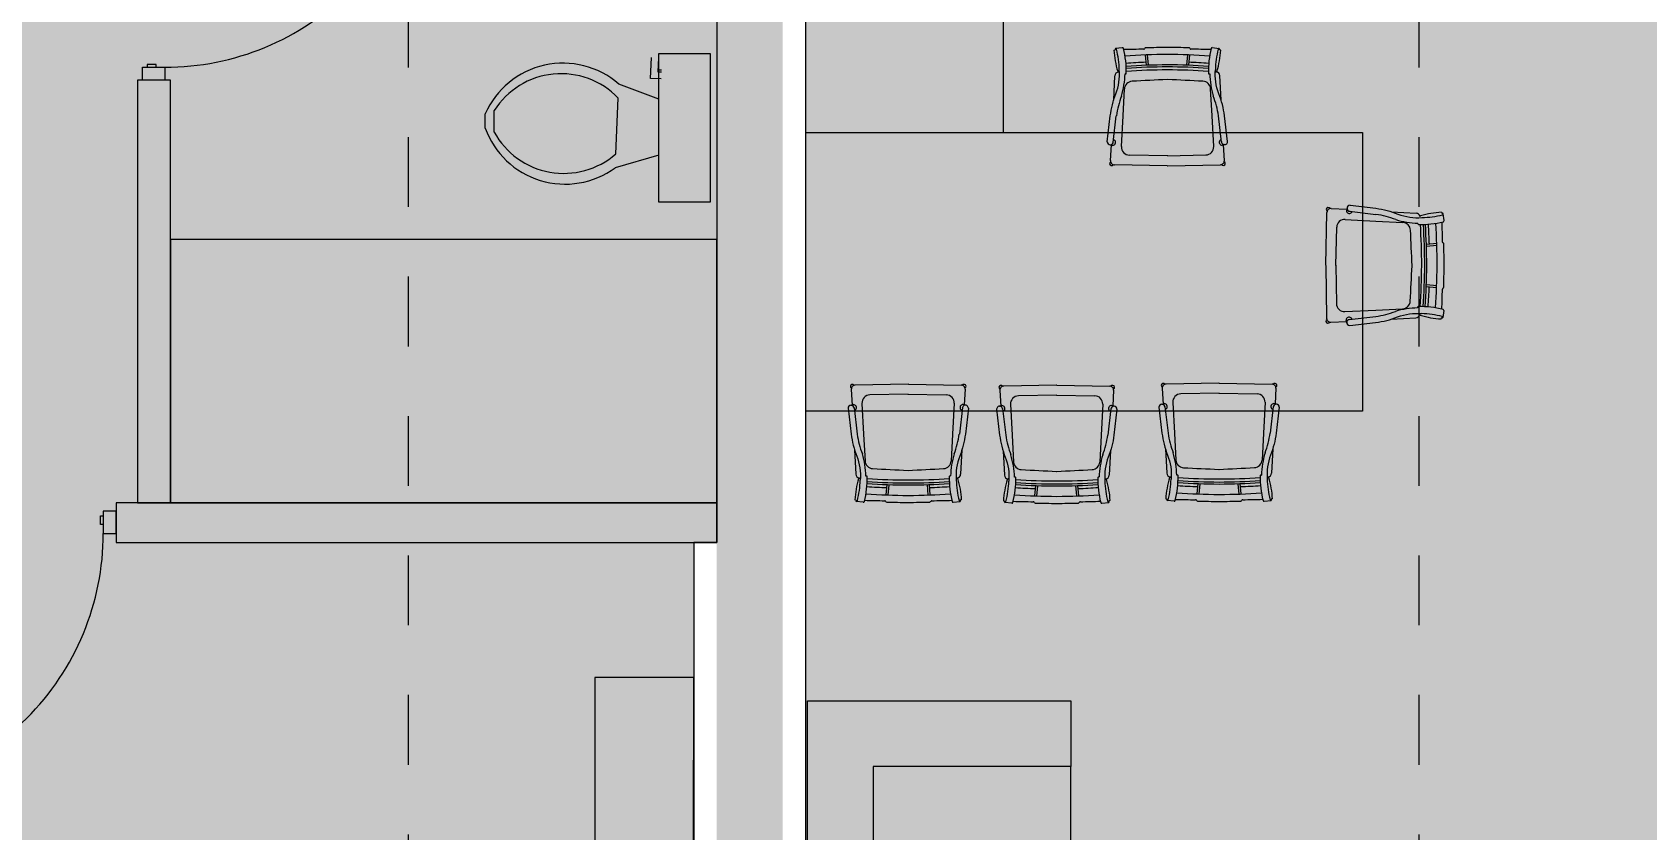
# Model space of a CAD drawing. Header units: millimetres. Extents: x 475206255 to 476720147, y 4620882299 to 4621447368.
# Drawn here: x 475240947 to 475245847, y 4621147543 to 4621149963 of the extents above; entities that cross this region are included whole.
import ezdxf

# ---------------------------------------------------------------- set-up
doc = ezdxf.new("R2010")
doc.units = ezdxf.units.MM
doc.header["$MEASUREMENT"] = 0
doc.linetypes.add('Dashed', pattern=[423.333333, 211.666667, -211.666667])
for name, color, linetype, lineweight in [('0_Pen_No__2_Pen_No__7_Pen_No__2_Pen_No__7', 7, 'Continuous', 0), ('0_Pen_No__7_Pen_No__7_Pen_No__7', 7, 'Continuous', 0), ('2D Drafting - General_Pen_No__250_Pen_No__2_Pen_No__250', 7, 'Continuous', 0), ('2D Drafting - General_Pen_No__250_Pen_No__2_Pen_No__7', 7, 'Continuous', 0), ('2D Drafting - General_Pen_No__250_Pen_No__7_Pen_No__250', 7, 'Continuous', 0), ('2D Drafting - General_Pen_No__250_Pen_No__7_Pen_No__7', 7, 'Continuous', 0), ('2D Drafting - General_Pen_No__7_Pen_No__7_Pen_No__7', 7, 'Continuous', 0), ('Doors_Pen_No__7_Pen_No__7_Pen_No__7', 7, 'Continuous', 0), ('G-Anno-Nplt_Pen_No__151', 151, 'Continuous', 0), ('G-Anno-Nplt_Pen_No__4', 7, 'Continuous', 0), ('New_0_Pen_No__7', 7, 'Continuous', 0), ('New_aveji_Pen_No__7', 7, 'Continuous', 0), ('New_R03_Nakveti_Pen_No__4', 7, 'Continuous', 0), ('New_shenobebi_Pen_No__1', 1, 'Continuous', 0), ('zoma_Pen_No__142', 142, 'Continuous', 0)]:
    doc.layers.add(name, color=color, linetype=linetype, lineweight=lineweight)
doc.layers.add('New_R03_Nakveti', color=7, linetype='Continuous')
doc.layers.add('zoma', color=7, linetype='Continuous')
doc.styles.add('GENERATED_STYLE_2', font='arial.ttf')
doc.dimstyles.new('GENERATED_STYLE__3', dxfattribs={"dimtxt": 200, "dimasz": 64.421331, "dimexe": 0.18, "dimexo": 3, "dimgap": 0, "dimtad": 1, "dimtih": 1, "dimtoh": 1, "dimlfac": 0.001, "dimzin": 0, "dimdsep": 46, "dimtxsty": 'GENERATED_STYLE_2', "dimblk": 'ARROWHEAD_2', "dimblk1": 'ARROWHEAD_2', "dimblk2": 'ARROWHEAD_2', "dimcen": 0.09, "dimclrd": 142, "dimclre": 142, "dimclrt": 142, "dimadec": 0, "dimazin": 0, "dimtfac": 1, "dimtdec": 4, "dimtmove": 0, "dimatfit": 3, "dimfxl": 1, "dimtolj": 1, "dimtzin": 0, "dimarcsym": 0})
doc.dimstyles.new('GENERATED_STYLE__9', dxfattribs={"dimtxt": 200, "dimasz": 64.421331, "dimexe": 0.18, "dimexo": 3, "dimgap": 0, "dimtad": 1, "dimlfac": 0.001, "dimzin": 0, "dimdsep": 46, "dimtxsty": 'GENERATED_STYLE_2', "dimblk": 'ARROWHEAD_2', "dimblk1": 'ARROWHEAD_2', "dimblk2": 'ARROWHEAD_2', "dimcen": 0.09, "dimclrd": 142, "dimclre": 142, "dimclrt": 142, "dimadec": 0, "dimazin": 0, "dimtfac": 1, "dimtdec": 4, "dimtmove": 0, "dimatfit": 3, "dimfxl": 1, "dimtolj": 1, "dimtzin": 0, "dimarcsym": 0})

# ---------------------------------------------------------------- blocks, each defined once
blk = doc.blocks.new('Bed Layout 23_3')
at = {"layer": 'New_R03_Nakveti_Pen_No__4', "color": 7, "linetype": 'Continuous', "lineweight": 0}
for p, q in [((-900, 0), (-1399.9, 0)), ((-1399.9, 0), (-1399.9, -300)), ((-900, -300), (-900, 0)), ((900, 0), (-900, 0)), ((-900, 0), (-900, -2000)), ((1399.9, 0), (900, 0)), ((900, 0), (900, -300)), ((900, -2000), (900, 0)), ((1399.9, -300), (1399.9, 0)), ((-1399.9, -300), (-900, -300)), ((900, -300), (1399.9, -300)), ((-690, -440), (-870, -620)), ((0, -440), (-690, -440)), ((-690, -440), (-690, -620)), ((690, -440), (0, -440)), ((870, -620), (690, -440)), ((690, -440), (690, -620)), ((-870, -620), (-870, -1970)), ((-870, -620), (-690, -620)), ((870, -620), (690, -620)), ((870, -1970), (870, -620)), ((-900, -2000), (900, -2000)), ((-870, -1970), (0, -1970)), ((0, -1970), (870, -1970))]:
    blk.add_line(p, q, dxfattribs=at)
at = {"layer": 'New_R03_Nakveti_Pen_No__4', "color": 7, "linetype": 'Continuous', "lineweight": 0, "flags": 128}
for points in [[(-60, -440), (-60, -60), (-840, -60), (-840, -480), (-730, -480), (-690, -440)], [(690, -440), (730, -480), (840, -480), (840, -60), (60, -60), (60, -440)]]:
    blk.add_lwpolyline(points, close=True, dxfattribs=at)
blk = doc.blocks.new('*D165', base_point=(475826095.8, 4621095193.2))
at = {"layer": 'zoma_Pen_No__142', "color": 142, "linetype": 'Continuous', "lineweight": 0, "transparency": 16777216}
for p, q in [((475299133.3, 4621159406.2), (475299133.3, 4621159447.6)), ((475299196.9, 4621159406.2), (475299069.8, 4621159406.2)), ((475299175.7, 4621159381.7), (475299091, 4621159430.6)), ((475299133.3, 4621144206.2), (475299133.3, 4621159406.2)), ((475299196.9, 4621144206.2), (475299069.8, 4621144206.2)), ((475299091, 4621144230.6), (475299175.7, 4621144181.7)), ((475299133.3, 4621144164.7), (475299133.3, 4621144206.2))]:
    blk.add_line(p, q, dxfattribs=at)
at = {"layer": 'zoma_Pen_No__142', "color": 142, "lineweight": 0, "transparency": 16777216, "insert": (475299093.3, 4621151463), "char_height": 200, "attachment_point": 7, "rotation": 90, "style": 'GENERATED_STYLE_2'}
blk.add_mtext('\\A1;{\\pql;\\fArial|b0|i0|c204|p0;\\W1.000000;15.20}', dxfattribs=at)
blk = doc.blocks.new('ARROWHEAD_2')
at = {"color": 0, "linetype": 'Continuous', "lineweight": 0}
for p, q in [((0, 0), (-1, 0)), ((-0.378, -0.655), (0.378, 0.655))]:
    blk.add_line(p, q, dxfattribs=at)
blk = doc.blocks.new('*D167', base_point=(475826095.8, 4621095193.2))
at = {"layer": 'zoma_Pen_No__142', "color": 142, "linetype": 'Continuous', "lineweight": 0, "transparency": 16777216}
for p, q in [((475298301.8, 4621148130.6), (475298386.6, 4621148081.7)), ((475298407.8, 4621148106.2), (475298280.6, 4621148106.2)), ((475298344.2, 4621144606.2), (475298344.2, 4621148106.2)), ((475298407.8, 4621144606.2), (475298280.6, 4621144606.2)), ((475298301.8, 4621144630.6), (475298386.6, 4621144581.7))]:
    blk.add_line(p, q, dxfattribs=at)
at = {"layer": 'zoma_Pen_No__142', "color": 142, "lineweight": 0, "transparency": 16777216, "insert": (475298304.2, 4621146089.2), "char_height": 200, "attachment_point": 7, "rotation": 90, "style": 'GENERATED_STYLE_2'}
blk.add_mtext('\\A1;{\\pql;\\fArial|b0|i0|c204|p0;\\W1.000000;3.50}', dxfattribs=at)
blk = doc.blocks.new('*D168', base_point=(475826095.8, 4621095193.2))
at = {"layer": 'zoma_Pen_No__142', "color": 142, "linetype": 'Continuous', "lineweight": 0, "transparency": 16777216}
for p, q in [((475298407.8, 4621149006.2), (475298280.6, 4621149006.2)), ((475298301.8, 4621149030.6), (475298386.6, 4621148981.7)), ((475298344.2, 4621148106.2), (475298344.2, 4621149006.2)), ((475298301.8, 4621148130.6), (475298386.6, 4621148081.7)), ((475298407.8, 4621148106.2), (475298280.6, 4621148106.2))]:
    blk.add_line(p, q, dxfattribs=at)
at = {"layer": 'zoma_Pen_No__142', "color": 142, "lineweight": 0, "transparency": 16777216, "insert": (475298304.2, 4621148289.2), "char_height": 200, "attachment_point": 7, "rotation": 90, "style": 'GENERATED_STYLE_2'}
blk.add_mtext('\\A1;{\\pql;\\fArial|b0|i0|c204|p0;\\W1.000000;0.90}', dxfattribs=at)
blk = doc.blocks.new('*D169', base_point=(475826095.8, 4621095193.2))
at = {"layer": 'zoma_Pen_No__142', "color": 142, "linetype": 'Continuous', "lineweight": 0, "transparency": 16777216}
for p, q in [((475298407.8, 4621151606.2), (475298280.6, 4621151606.2)), ((475298301.8, 4621151630.6), (475298386.6, 4621151581.7)), ((475298344.2, 4621149006.2), (475298344.2, 4621151606.2)), ((475298407.8, 4621149006.2), (475298280.6, 4621149006.2)), ((475298301.8, 4621149030.6), (475298386.6, 4621148981.7))]:
    blk.add_line(p, q, dxfattribs=at)
at = {"layer": 'zoma_Pen_No__142', "color": 142, "lineweight": 0, "transparency": 16777216, "char_height": 200, "attachment_point": 7, "rotation": 90, "style": 'GENERATED_STYLE_2'}
for s, insert in [('\\A1;{\\pql;\\fArial|b0|i0|c204|p0;\\W1.000000;0.40}', (475298304.2, 4621151047.8)), ('\\A1;{\\pql;\\fArial|b0|i0|c204|p0;\\W1.000000;2.60}', (475298304.2, 4621150039.2))]:
    blk.add_mtext(s, dxfattribs=dict(at, insert=insert))
blk = doc.blocks.new('*D1334', base_point=(475826095.8, 4621095193.2))
at = {"layer": 'zoma_Pen_No__142', "color": 142, "linetype": 'Continuous', "lineweight": 0, "transparency": 16777216}
for p, q in [((475240543.8, 4621160464.8), (475240494.9, 4621160380)), ((475240519.4, 4621160358.8), (475240519.4, 4621160486)), ((475247043.8, 4621160464.8), (475246994.9, 4621160380)), ((475247019.4, 4621160358.8), (475247019.4, 4621160486)), ((475240519.4, 4621160422.4), (475247019.4, 4621160422.4))]:
    blk.add_line(p, q, dxfattribs=at)
at = {"layer": 'zoma_Pen_No__142', "color": 142, "lineweight": 0, "transparency": 16777216, "char_height": 200, "attachment_point": 7, "style": 'GENERATED_STYLE_2'}
for s, insert in [('\\A1;{\\pql;\\fArial|b0|i0|c204|p0;\\W1.000000;6.50}', (475243502.4, 4621160462.4)), ('\\A1;{\\pql;\\fArial|b0|i0|c204|p0;\\W1.000000;0.40}', (475246461, 4621160462.4))]:
    blk.add_mtext(s, dxfattribs=dict(at, insert=insert))
blk = doc.blocks.new('*D1393', base_point=(475826095.8, 4621095193.2))
at = {"layer": 'zoma_Pen_No__142', "color": 142, "linetype": 'Continuous', "lineweight": 0, "transparency": 16777216}
for p, q in [((475240519.4, 4621209735.5), (475240519.4, 4621209862.6)), ((475247019.4, 4621209735.5), (475247019.4, 4621209862.6)), ((475240543.8, 4621209841.4), (475240494.9, 4621209756.6)), ((475247043.8, 4621209841.4), (475246994.9, 4621209756.6)), ((475240519.4, 4621209799), (475247019.4, 4621209799))]:
    blk.add_line(p, q, dxfattribs=at)
at = {"layer": 'zoma_Pen_No__142', "color": 142, "lineweight": 0, "transparency": 16777216, "char_height": 200, "attachment_point": 7, "style": 'GENERATED_STYLE_2'}
for s, insert in [('\\A1;{\\pql;\\fArial|b0|i0|c204|p0;\\W1.000000;6.50}', (475243502.4, 4621209839)), ('\\A1;{\\pql;\\fArial|b0|i0|c204|p0;\\W1.000000;0.40}', (475246461, 4621209839))]:
    blk.add_mtext(s, dxfattribs=dict(at, insert=insert))
blk = doc.blocks.new('*D1417', base_point=(475826095.8, 4621095193.2))
at = {"layer": 'zoma_Pen_No__142', "color": 142, "linetype": 'Continuous', "lineweight": 0, "transparency": 16777216}
for p, q in [((475240543.8, 4621191296.5), (475240494.9, 4621191211.7)), ((475240519.4, 4621191190.5), (475240519.4, 4621191317.7)), ((475247043.8, 4621191296.5), (475246994.9, 4621191211.7)), ((475247019.4, 4621191190.5), (475247019.4, 4621191317.7)), ((475240519.4, 4621191254.1), (475247019.4, 4621191254.1))]:
    blk.add_line(p, q, dxfattribs=at)
at = {"layer": 'zoma_Pen_No__142', "color": 142, "lineweight": 0, "transparency": 16777216, "char_height": 200, "attachment_point": 7, "style": 'GENERATED_STYLE_2'}
for s, insert in [('\\A1;{\\pql;\\fArial|b0|i0|c204|p0;\\W1.000000;6.50}', (475243502.4, 4621191294.1)), ('\\A1;{\\pql;\\fArial|b0|i0|c204|p0;\\W1.000000;0.40}', (475246461, 4621191294.1))]:
    blk.add_mtext(s, dxfattribs=dict(at, insert=insert))
blk = doc.blocks.new('*D1451', base_point=(475826095.8, 4621095193.2))
at = {"layer": 'zoma_Pen_No__142', "color": 142, "linetype": 'Continuous', "lineweight": 0, "transparency": 16777216}
for p, q in [((475240519.4, 4621258925.2), (475240519.4, 4621259052.4)), ((475247019.4, 4621258925.2), (475247019.4, 4621259052.4)), ((475240543.8, 4621259031.2), (475240494.9, 4621258946.4)), ((475247043.8, 4621259031.2), (475246994.9, 4621258946.4)), ((475240519.4, 4621258988.8), (475247019.4, 4621258988.8))]:
    blk.add_line(p, q, dxfattribs=at)
at = {"layer": 'zoma_Pen_No__142', "color": 142, "lineweight": 0, "transparency": 16777216, "char_height": 200, "attachment_point": 7, "style": 'GENERATED_STYLE_2'}
for s, insert in [('\\A1;{\\pql;\\fArial|b0|i0|c204|p0;\\W1.000000;6.50}', (475243502.4, 4621259028.8)), ('\\A1;{\\pql;\\fArial|b0|i0|c204|p0;\\W1.000000;0.40}', (475246461, 4621259028.8))]:
    blk.add_mtext(s, dxfattribs=dict(at, insert=insert))
blk = doc.blocks.new('*D1475', base_point=(475826095.8, 4621095193.2))
at = {"layer": 'zoma_Pen_No__142', "color": 142, "linetype": 'Continuous', "lineweight": 0, "transparency": 16777216}
for p, q in [((475240543.8, 4621240486.2), (475240494.9, 4621240401.5)), ((475240519.4, 4621240380.3), (475240519.4, 4621240507.4)), ((475247043.8, 4621240486.2), (475246994.9, 4621240401.5)), ((475247019.4, 4621240380.3), (475247019.4, 4621240507.4)), ((475240519.4, 4621240443.8), (475247019.4, 4621240443.8))]:
    blk.add_line(p, q, dxfattribs=at)
at = {"layer": 'zoma_Pen_No__142', "color": 142, "lineweight": 0, "transparency": 16777216, "char_height": 200, "attachment_point": 7, "style": 'GENERATED_STYLE_2'}
for s, insert in [('\\A1;{\\pql;\\fArial|b0|i0|c204|p0;\\W1.000000;6.50}', (475243502.4, 4621240483.8)), ('\\A1;{\\pql;\\fArial|b0|i0|c204|p0;\\W1.000000;0.40}', (475246461, 4621240483.8))]:
    blk.add_mtext(s, dxfattribs=dict(at, insert=insert))

msp = doc.modelspace()

# ---------------------------------------------------------------- hatches: boundary and pattern name
at = {"layer": '2D Drafting - General_Pen_No__250_Pen_No__2_Pen_No__7', "linetype": 'Continuous', "lineweight": 0}
msp.add_hatch(color=7, dxfattribs=at).paths.add_polyline_path([(475241365.998, 4621149817.723), (475241266.274, 4621149817.723), (475241266.275, 4621148534.673), (475241365.999, 4621148534.673)])
at = {"layer": '2D Drafting - General_Pen_No__250_Pen_No__7_Pen_No__7', "linetype": 'Continuous', "lineweight": 0}
for points in [[(475243024.343, 4621152166.092), (475243024.343, 4621144406.167), (475243224.343, 4621144406.167), (475243224.343, 4621152166.092)], [(475241201.97, 4621148534.674), (475241201.97, 4621148414.674), (475243024.343, 4621148414.674), (475243024.343, 4621148534.674)]]:
    msp.add_hatch(color=7, dxfattribs=at).paths.add_polyline_path(points)
at = {"layer": 'G-Anno-Nplt_Pen_No__151', "linetype": 'Continuous', "lineweight": 0, "true_color": 0x1f2f3f}
for points in [[(475233494.342, 4621144676.167), (475233494.342, 4621149736.167), (475237294.343, 4621149736.167), (475237294.343, 4621151736.167), (475239464.155, 4621151736.167), (475239464.155, 4621151336.167), (475240294.343, 4621151336.167), (475240294.343, 4621151536.167), (475240594.343, 4621151536.167), (475240594.343, 4621152096.092), (475242554.343, 4621152096.092), (475242554.343, 4621151505.904), (475242954.343, 4621151505.904), (475242954.343, 4621150759.618), (475243024.343, 4621150759.618), (475243024.343, 4621148414.674), (475242954.343, 4621148414.674), (475242954.343, 4621144476.174), (475240594.343, 4621144476.174), (475240594.343, 4621144676.167), (475240054.343, 4621144676.167), (475240054.343, 4621144476.174), (475233694.343, 4621144476.174), (475233694.343, 4621144676.167)], [(475243692.432, 4621151505.904), (475243692.432, 4621152096.092), (475246954.343, 4621152096.092), (475246954.343, 4621151411.167), (475247874.491, 4621151411.167), (475247874.491, 4621151481.167), (475248934.155, 4621151481.167), (475248934.155, 4621151081.167), (475249524.343, 4621151081.167), (475249524.343, 4621149029.253), (475249454.343, 4621149029.253), (475249454.343, 4621144476.174), (475247494.343, 4621144476.174), (475247494.343, 4621144676.167), (475246954.343, 4621144676.167), (475246954.343, 4621144476.174), (475243294.343, 4621144476.174), (475243294.343, 4621151505.904)]]:
    msp.add_hatch(color=169, dxfattribs=at).paths.add_polyline_path(points)

# ---------------------------------------------------------------- linework, layer by layer
at = {"layer": '0_Pen_No__2_Pen_No__7_Pen_No__2_Pen_No__7', "color": 7, "linetype": 'Continuous', "lineweight": 0, "flags": 128}
msp.add_lwpolyline([(475243024.343, 4621149334.671), (475241365.998, 4621149334.67), (475241365.999, 4621148534.673), (475243024.343, 4621148534.674)], close=True, dxfattribs=at)
at = {"layer": '0_Pen_No__7_Pen_No__7_Pen_No__7', "color": 7, "linetype": 'Continuous', "lineweight": 0}
for p, q in [((475242823.558, 4621149823.305), (475242826.338, 4621149886.896)), ((475242847.535, 4621149885.969), (475242845.682, 4621149843.576)), ((475242845.682, 4621149843.576), (475242856.28, 4621149843.112)), ((475242856.505, 4621149848.244), (475242845.906, 4621149848.708)), ((475242848.301, 4621149759.959), (475242727.245, 4621149806.278)), ((475242855.354, 4621149821.915), (475242823.558, 4621149823.305)), ((475242717.979, 4621149594.309), (475242725.392, 4621149763.884)), ((475242848.301, 4621149590.051), (475242716.125, 4621149551.915))]:
    msp.add_line(p, q, dxfattribs=at)
at = {"layer": '0_Pen_No__7_Pen_No__7_Pen_No__7', "color": 7, "linetype": 'Continuous', "lineweight": 0, "flags": 128}
msp.add_lwpolyline([(475243004.343, 4621149898.552), (475243004.343, 4621149448.115), (475242848.301, 4621149448.115), (475242848.301, 4621149898.552)], close=True, dxfattribs=at)
for points in [[(475242321.54, 4621149672.698), (475242321.54, 4621149715.789)], [(475242348.839, 4621149660.485), (475242348.839, 4621149725.646)]]:
    msp.add_lwpolyline(points, dxfattribs=at)
at = {"layer": '0_Pen_No__7_Pen_No__7_Pen_No__7', "color": 7, "linetype": 'Continuous', "lineweight": 0}
for centre, radius, start, end in [((475242557.741, 4621149611.517), 258.192, 48.965931, 156.180824), ((475242552.088, 4621149597.314), 240.373, 43.864555, 147.731731), ((475242564.264, 4621149760.724), 258.193, 199.933554, 306.027538), ((475242559.873, 4621149775.365), 240.373, 208.549841, 311.12892)]:
    msp.add_arc(centre, radius, start, end, dxfattribs=at)
at = {"layer": '2D Drafting - General_Pen_No__250_Pen_No__2_Pen_No__250', "color": 7, "linetype": 'Continuous', "lineweight": 0, "flags": 128}
msp.add_lwpolyline([(475241365.998, 4621149817.723), (475241266.274, 4621149817.723), (475241266.275, 4621148534.673), (475241365.999, 4621148534.673)], close=True, dxfattribs=at)
at = {"layer": '2D Drafting - General_Pen_No__250_Pen_No__7_Pen_No__250', "color": 7, "linetype": 'Continuous', "lineweight": 0, "flags": 128}
msp.add_lwpolyline([(475241201.97, 4621148534.674), (475241201.97, 4621148414.674), (475243024.343, 4621148414.674), (475243024.343, 4621148534.674)], close=True, dxfattribs=at)
at = {"layer": '2D Drafting - General_Pen_No__7_Pen_No__7_Pen_No__7', "color": 7, "linetype": 'Continuous', "lineweight": 0}
for centre, start, end in [((475241349.192, 4621150651.545), 269.99831, 359.999991), ((475240368.148, 4621148442.311), 270.000009, 0.00169)]:
    msp.add_arc(centre, 794.311, start, end, dxfattribs=at)
at = {"layer": 'Doors_Pen_No__7_Pen_No__7_Pen_No__7', "color": 7, "linetype": 'Continuous', "lineweight": 0, "flags": 128}
for points in [[(475241281.435, 4621149817.723), (475241281.435, 4621149857.234), (475241349.169, 4621149857.234), (475241349.169, 4621149817.723)], [(475241295.835, 4621149866.123), (475241295.835, 4621149857.234), (475241322.502, 4621149857.234), (475241322.502, 4621149866.123)], [(475241201.97, 4621148510.068), (475241162.459, 4621148510.068), (475241162.459, 4621148442.335), (475241201.97, 4621148442.335)], [(475241153.57, 4621148495.668), (475241162.459, 4621148495.668), (475241162.459, 4621148469.002), (475241153.57, 4621148469.002)]]:
    msp.add_lwpolyline(points, close=True, dxfattribs=at)
at = {"layer": 'G-Anno-Nplt_Pen_No__4', "color": 7, "linetype": 'Continuous', "lineweight": 0, "flags": 128}
for points in [[(475233494.342, 4621144676.167), (475233494.342, 4621149736.167), (475237294.343, 4621149736.167), (475237294.343, 4621151736.167), (475239464.155, 4621151736.167), (475239464.155, 4621151336.167), (475240294.343, 4621151336.167), (475240294.343, 4621151536.167), (475240594.343, 4621151536.167), (475240594.343, 4621152096.092), (475242554.343, 4621152096.092), (475242554.343, 4621151505.904), (475242954.343, 4621151505.904), (475242954.343, 4621150759.618), (475243024.343, 4621150759.618), (475243024.343, 4621148414.674), (475242954.343, 4621148414.674), (475242954.343, 4621144476.174), (475240594.343, 4621144476.174), (475240594.343, 4621144676.167), (475240054.343, 4621144676.167), (475240054.343, 4621144476.174), (475233694.343, 4621144476.174), (475233694.343, 4621144676.167)], [(475243692.432, 4621151505.904), (475243692.432, 4621152096.092), (475246954.343, 4621152096.092), (475246954.343, 4621151411.167), (475247874.491, 4621151411.167), (475247874.491, 4621151481.167), (475248934.155, 4621151481.167), (475248934.155, 4621151081.167), (475249524.343, 4621151081.167), (475249524.343, 4621149029.253), (475249454.343, 4621149029.253), (475249454.343, 4621144476.174), (475247494.343, 4621144476.174), (475247494.343, 4621144676.167), (475246954.343, 4621144676.167), (475246954.343, 4621144476.174), (475243294.343, 4621144476.174), (475243294.343, 4621151505.904)]]:
    msp.add_lwpolyline(points, close=True, dxfattribs=at)
at = {"layer": 'New_0_Pen_No__7', "color": 7, "linetype": 'Continuous', "lineweight": 0}
for p, q in [((475244229.938, 4621149908.873), (475244233.614, 4621149909.81)), ((475244233.539, 4621149910.101), (475244233.614, 4621149909.81)), ((475244255.368, 4621149916.576), (475244234.211, 4621149914.053)), ((475244324.1, 4621149914.948), (475244322.837, 4621149913.322)), ((475244325.012, 4621149894.415), (475244327.9, 4621149863.131)), ((475244331.096, 4621149894.726), (475244333.993, 4621149863.349)), ((475244452.843, 4621149894.86), (475244450.016, 4621149863.477)), ((475244458.928, 4621149894.563), (475244456.109, 4621149863.272)), ((475244459.795, 4621149915.098), (475244461.062, 4621149913.474)), ((475244528.523, 4621149916.877), (475244549.686, 4621149914.401)), ((475244550.366, 4621149910.45), (475244550.292, 4621149910.159)), ((475244553.97, 4621149909.23), (475244550.292, 4621149910.159)), ((475244229.108, 4621149757.07), (475244232.949, 4621149831.614)), ((475244265.579, 4621149837.007), (475244263.546, 4621149836.992)), ((475244518.487, 4621149837.286), (475244520.521, 4621149837.275)), ((475244555.135, 4621149757.43), (475244551.13, 4621149831.964)), ((475244257.573, 4621149709.766), (475244261.786, 4621149791.527)), ((475244527.629, 4621149710.064), (475244523.236, 4621149791.815)), ((475244227.789, 4621149629.095), (475244237.059, 4621149709.744)), ((475244252.757, 4621149616.293), (475244257.573, 4621149709.766)), ((475244532.651, 4621149616.601), (475244527.629, 4621149710.064)), ((475244556.736, 4621149629.458), (475244547.288, 4621149710.086)), ((475244233.025, 4621149634.897), (475244231.923, 4621149635.814)), ((475244551.487, 4621149635.248), (475244552.586, 4621149636.167)), ((475244219.664, 4621149573.781), (475244222.117, 4621149621.399)), ((475244393.269, 4621149588.776), (475244276.673, 4621149590.695)), ((475244392.2, 4621149588.775), (475244508.792, 4621149590.951)), ((475244564.983, 4621149574.161), (475244562.425, 4621149621.774)), ((475244391.806, 4621149558.345), (475244231.621, 4621149560.981)), ((475244392.875, 4621149558.346), (475244553.054, 4621149561.336)), ((475244873.19, 4621149256.652), (475244876.476, 4621149416.825)), ((475244889.323, 4621149428.731), (475244936.932, 4621149426.084)), ((475244931.701, 4621149395.465), (475245025.154, 4621149390.27)), ((475244944.604, 4621149420.382), (475245025.215, 4621149410.784)), ((475244950.385, 4621149415.121), (475244951.306, 4621149416.219)), ((475245025.154, 4621149390.27), (475245106.897, 4621149385.726)), ((475245072.573, 4621149418.544), (475245147.1, 4621149414.401)), ((475245224.371, 4621149417.099), (475245225.293, 4621149413.419)), ((475245225.585, 4621149413.492), (475245225.293, 4621149413.419)), ((475245231.971, 4621149391.638), (475245229.534, 4621149412.804)), ((475244903.615, 4621149255.066), (475244906.006, 4621149371.654)), ((475245152.362, 4621149381.749), (475245152.355, 4621149383.782)), ((475245209.528, 4621149322.084), (475245178.232, 4621149319.323)), ((475245209.814, 4621149315.999), (475245178.426, 4621149313.229)), ((475245230.065, 4621149322.913), (475245228.444, 4621149324.183)), ((475244873.187, 4621149255.583), (475244875.528, 4621149095.394)), ((475244903.618, 4621149256.135), (475244905.321, 4621149139.535)), ((475245209.455, 4621149194.252), (475245178.084, 4621149197.207)), ((475245209.133, 4621149188.168), (475245177.854, 4621149191.114)), ((475245229.664, 4621149187.218), (475245228.036, 4621149185.958)), ((475244930.875, 4621149115.572), (475245024.358, 4621149120.216)), ((475244943.634, 4621149091.435), (475245024.3, 4621149100.557)), ((475244949.445, 4621149096.661), (475244950.36, 4621149095.558)), ((475245024.358, 4621149120.216), (475245106.126, 4621149124.278)), ((475245071.611, 4621149092.518), (475245146.162, 4621149096.221)), ((475245151.616, 4621149128.842), (475245151.597, 4621149126.808)), ((475245223.415, 4621149093.067), (475245224.359, 4621149096.742)), ((475245224.65, 4621149096.667), (475245224.359, 4621149096.742)), ((475245231.166, 4621149118.483), (475245228.604, 4621149097.331)), ((475244888.304, 4621149083.412), (475244935.928, 4621149085.778)), ((475243432.805, 4621148879.477), (475243435.338, 4621148831.863)), ((475243604.922, 4621148895.199), (475243444.742, 4621148892.296)), ((475243605.58, 4621148864.77), (475243488.988, 4621148862.658)), ((475243604.512, 4621148864.77), (475243721.107, 4621148862.788)), ((475243605.991, 4621148895.2), (475243766.174, 4621148892.476)), ((475243778.125, 4621148879.671), (475243775.646, 4621148832.053)), ((475243883.683, 4621148876.493), (475243886.216, 4621148828.878)), ((475244055.8, 4621148892.215), (475243895.619, 4621148889.312)), ((475244056.458, 4621148861.786), (475243939.865, 4621148859.673)), ((475244055.389, 4621148861.785), (475244171.984, 4621148859.803)), ((475244056.868, 4621148892.215), (475244217.052, 4621148889.492)), ((475244229.003, 4621148876.687), (475244226.523, 4621148829.069)), ((475244376.363, 4621148882.462), (475244378.896, 4621148834.847)), ((475244548.48, 4621148898.183), (475244388.3, 4621148895.281)), ((475244549.138, 4621148867.755), (475244432.545, 4621148865.642)), ((475244548.069, 4621148867.754), (475244664.665, 4621148865.772)), ((475244549.549, 4621148898.184), (475244709.732, 4621148895.461)), ((475244721.683, 4621148882.655), (475244719.203, 4621148835.038)), ((475243441.022, 4621148824.177), (475243450.427, 4621148743.543)), ((475243446.269, 4621148818.383), (475243445.168, 4621148817.465)), ((475243465.115, 4621148837.02), (475243470.086, 4621148743.554)), ((475243745.009, 4621148837.177), (475243740.142, 4621148743.706)), ((475243769.97, 4621148824.361), (475243760.656, 4621148743.717)), ((475243764.73, 4621148818.562), (475243765.832, 4621148817.644)), ((475243891.9, 4621148821.192), (475243901.305, 4621148740.559)), ((475243897.146, 4621148815.399), (475243896.046, 4621148814.48)), ((475243915.992, 4621148834.035), (475243920.964, 4621148740.57)), ((475244195.886, 4621148834.192), (475244191.019, 4621148740.721)), ((475244220.848, 4621148821.377), (475244211.533, 4621148740.733)), ((475244215.608, 4621148815.578), (475244216.709, 4621148814.66)), ((475244384.58, 4621148827.161), (475244393.985, 4621148746.528)), ((475244389.827, 4621148821.368), (475244388.726, 4621148820.449)), ((475244408.672, 4621148840.004), (475244413.644, 4621148746.539)), ((475244688.566, 4621148840.161), (475244683.699, 4621148746.69)), ((475244713.528, 4621148827.345), (475244704.213, 4621148746.701)), ((475244708.288, 4621148821.546), (475244709.389, 4621148820.629)), ((475243470.086, 4621148743.554), (475243474.435, 4621148661.801)), ((475243740.142, 4621148743.706), (475243735.884, 4621148661.948)), ((475243920.964, 4621148740.57), (475243925.312, 4621148658.817)), ((475244191.019, 4621148740.721), (475244186.762, 4621148658.963)), ((475244413.644, 4621148746.539), (475244417.993, 4621148664.785)), ((475244683.699, 4621148746.69), (475244679.442, 4621148664.932)), ((475243442.554, 4621148696.204), (475243446.519, 4621148621.667)), ((475243768.582, 4621148696.386), (475243764.7, 4621148621.845)), ((475243893.432, 4621148693.219), (475243897.397, 4621148618.683)), ((475244219.459, 4621148693.402), (475244215.578, 4621148618.861)), ((475244386.112, 4621148699.188), (475244390.077, 4621148624.651)), ((475244712.139, 4621148699.371), (475244708.258, 4621148624.829)), ((475243479.159, 4621148616.327), (475243477.125, 4621148616.339)), ((475243732.067, 4621148616.469), (475243734.1, 4621148616.483)), ((475243930.036, 4621148613.343), (475243928.003, 4621148613.355)), ((475244182.944, 4621148613.485), (475244184.978, 4621148613.499)), ((475244422.716, 4621148619.312), (475244420.683, 4621148619.323)), ((475244675.625, 4621148619.453), (475244677.658, 4621148619.467)), ((475243538.687, 4621148559.018), (475243541.523, 4621148590.308)), ((475243544.771, 4621148558.718), (475243547.616, 4621148590.099)), ((475243666.519, 4621148558.786), (475243663.639, 4621148590.164)), ((475243672.603, 4621148559.093), (475243669.732, 4621148590.38)), ((475243989.564, 4621148556.034), (475243992.4, 4621148587.323)), ((475243995.649, 4621148555.734), (475243998.493, 4621148587.115)), ((475244117.396, 4621148555.802), (475244114.516, 4621148587.18)), ((475244123.481, 4621148556.109), (475244120.609, 4621148587.395)), ((475244482.244, 4621148562.003), (475244485.081, 4621148593.292)), ((475244488.329, 4621148561.702), (475244491.174, 4621148593.083)), ((475244610.076, 4621148561.77), (475244607.197, 4621148593.148)), ((475244616.161, 4621148562.078), (475244613.29, 4621148593.364)), ((475243443.636, 4621148544.403), (475243447.314, 4621148543.472)), ((475243447.24, 4621148543.18), (475243447.314, 4621148543.472)), ((475243469.08, 4621148536.741), (475243447.919, 4621148539.229)), ((475243537.808, 4621148538.484), (475243536.543, 4621148540.108)), ((475243673.504, 4621148538.56), (475243674.768, 4621148540.185)), ((475243742.235, 4621148536.895), (475243763.393, 4621148539.406)), ((475243767.67, 4621148544.584), (475243763.993, 4621148543.649)), ((475243764.067, 4621148543.358), (475243763.993, 4621148543.649)), ((475243894.514, 4621148541.418), (475243898.191, 4621148540.487)), ((475243898.118, 4621148540.196), (475243898.191, 4621148540.487)), ((475243919.957, 4621148533.757), (475243898.796, 4621148536.245)), ((475243988.686, 4621148535.5), (475243987.42, 4621148537.124)), ((475244124.382, 4621148535.576), (475244125.645, 4621148537.201)), ((475244193.113, 4621148533.91), (475244214.271, 4621148536.422)), ((475244218.547, 4621148541.6), (475244214.871, 4621148540.665)), ((475244214.945, 4621148540.374), (475244214.871, 4621148540.665)), ((475244387.194, 4621148547.387), (475244390.872, 4621148546.456)), ((475244390.798, 4621148546.165), (475244390.872, 4621148546.456)), ((475244412.637, 4621148539.726), (475244391.476, 4621148542.213)), ((475244481.366, 4621148541.468), (475244480.101, 4621148543.092)), ((475244617.062, 4621148541.544), (475244618.326, 4621148543.17)), ((475244685.793, 4621148539.879), (475244706.951, 4621148542.39)), ((475244711.227, 4621148547.568), (475244707.551, 4621148546.633)), ((475244707.625, 4621148546.342), (475244707.551, 4621148546.633))]:
    msp.add_line(p, q, dxfattribs=at)
for points in [[(475243894.343, 4621149658.718), (475243894.343, 4621150296.092), (475243230.176, 4621150296.092)], [(475244209.647, 4621149631.18), (475244218.675, 4621149709.724)], [(475244574.873, 4621149631.583), (475244565.672, 4621149710.106)], [(475244946.763, 4621149438.515), (475245025.269, 4621149429.168)], [(475244945.686, 4621149073.29), (475245024.246, 4621149082.173)], [(475243422.884, 4621148822.061), (475243432.043, 4621148743.533)], [(475243788.111, 4621148822.266), (475243779.04, 4621148743.727)], [(475243873.761, 4621148819.077), (475243882.921, 4621148740.549)], [(475244238.988, 4621148819.281), (475244229.917, 4621148740.743)], [(475244366.442, 4621148825.045), (475244375.601, 4621148746.517)], [(475244731.669, 4621148825.25), (475244722.597, 4621148746.712)]]:
    msp.add_lwpolyline(points, dxfattribs=at)
for points in [[(475244218.731, 4621149709.724, -0.05838097), (475244235.791, 4621149776.432, 0.11288216), (475244246.215, 4621149849.239)], [(475244565.616, 4621149710.106, 0.05838097), (475244548.408, 4621149776.777, -0.11288216), (475244537.825, 4621149849.56)], [(475244218.264, 4621149622.017), (475244220.586, 4621149621.687, -0.08130171), (475244225.931, 4621149620.016)], [(475244566.276, 4621149622.4), (475244563.955, 4621149622.066, 0.08130171), (475244558.614, 4621149620.382)], [(475244937.564, 4621149429.935), (475244937.226, 4621149427.614, -0.08130171), (475244935.532, 4621149422.276)], [(475245025.269, 4621149429.113, -0.05838097), (475245091.908, 4621149411.782, 0.11288216), (475245164.672, 4621149401.063)], [(475245024.246, 4621149082.228, 0.05838097), (475245090.986, 4621149099.166, -0.11288216), (475245163.812, 4621149109.455)], [(475244936.538, 4621149081.924), (475244936.213, 4621149084.246, 0.08130171), (475244934.551, 4621149089.594)], [(475243431.486, 4621148831.239), (475243433.808, 4621148831.572, 0.08130171), (475243439.149, 4621148833.253)], [(475243779.499, 4621148831.434), (475243777.177, 4621148831.765, -0.08130171), (475243771.833, 4621148833.439)], [(475243882.363, 4621148828.255), (475243884.685, 4621148828.588, 0.08130171), (475243890.027, 4621148830.269)], [(475244230.376, 4621148828.45), (475244228.054, 4621148828.78, -0.08130171), (475244222.71, 4621148830.455)], [(475244375.044, 4621148834.223), (475244377.365, 4621148834.557, 0.08130171), (475244382.707, 4621148836.237)], [(475244723.056, 4621148834.418), (475244720.734, 4621148834.749, -0.08130171), (475244715.391, 4621148836.424)], [(475243432.099, 4621148743.533, 0.05838097), (475243449.27, 4621148676.853, -0.11288216), (475243459.815, 4621148604.063)], [(475243778.984, 4621148743.727, -0.05838097), (475243761.887, 4621148677.028, 0.11288216), (475243751.424, 4621148604.227)], [(475243882.976, 4621148740.549, 0.05838097), (475243900.148, 4621148673.868, -0.11288216), (475243910.692, 4621148601.079)], [(475244229.862, 4621148740.743, -0.05838097), (475244212.765, 4621148674.044, 0.11288216), (475244202.302, 4621148601.243)], [(475244375.656, 4621148746.517, 0.05838097), (475244392.828, 4621148679.837, -0.11288216), (475244403.372, 4621148607.048)], [(475244722.542, 4621148746.712, -0.05838097), (475244705.445, 4621148680.012, 0.11288216), (475244694.982, 4621148607.211)]]:
    msp.add_lwpolyline(points, format="xyb", dxfattribs=at)
msp.add_lwpolyline([(475243294.343, 4621149658.718), (475244984.581, 4621149658.718), (475244984.581, 4621148813.258), (475243294.343, 4621148813.258)], close=True, dxfattribs=at)
for centre, radius, start, end in [((475244507.277, 4621149925.586), 277.843, 183.448597, 196.847169), ((475244236.133, 4621149911.694), 3.044, 129.159043, 211.547831), ((475244234.572, 4621149911.031), 3.044, 14.411447, 96.800229), ((475243967.24, 4621149842.335), 279.06, 1.41759, 14.411445), ((475244255.728, 4621149913.554), 3.044, 14.411451, 96.800225), ((475243988.397, 4621149844.858), 279.06, 358.754779, 14.411445), ((475244844.103, 4621126697.535), 23220.515, 91.292078, 91.4424412), ((475244392.244, 4621148140.826), 1755.051, 85.815151, 94.203832), ((475244320.433, 4621149915.189), 3.044, 271.292069, 322.168652), ((475244326.503, 4621149913.081), 3.044, 91.2629, 142.168644), ((475244838.218, 4621126701.25), 23220.515, 91.101231, 91.2629052), ((475243996.845, 4621126700.322), 23220.515, 88.8633845, 89.0250587), ((475244457.396, 4621149913.226), 3.044, 37.957628, 88.863387), ((475244463.462, 4621149915.346), 3.044, 217.957615, 268.834211), ((475243990.968, 4621126696.595), 23220.515, 88.6838475, 88.8342108), ((475244795.652, 4621149845.748), 279.06, 165.714845, 181.371511), ((475244528.17, 4621149913.854), 3.044, 83.326049, 165.714842), ((475244816.814, 4621149843.272), 279.06, 165.714845, 178.7087), ((475244276.595, 4621149925.332), 277.843, 343.279121, 356.677692), ((475244549.332, 4621149911.378), 3.044, 83.326055, 165.714857), ((475244547.769, 4621149912.037), 3.044, 328.578458, 50.967248), ((475244245.107, 4621149830.987), 12.174, 98.199917, 177.050359), ((475244244.272, 4621149845.944), 3.044, 196.847175, 273.135668), ((475245512.026, 4621126704.259), 23173.34, 93.1302774, 93.1356583), ((475243999.634, 4621149844.694), 264.024, 343.539, 358.328347), ((475244265.565, 4621149838.834), 1.826, 270.430594, 358.754778), ((475244393.937, 4621148109.322), 1764.182, 92.172535, 94.145759), ((475244393.937, 4621148109.322), 1755.051, 85.980531, 94.145759), ((475244393.937, 4621148109.322), 1748.964, 85.974593, 94.151696), ((475244393.937, 4621148109.322), 1739.833, 85.957384, 94.168906), ((475244393.937, 4621148109.322), 1764.182, 85.980531, 87.953755), ((475244518.497, 4621149839.112), 1.826, 181.371515, 269.695689), ((475244784.415, 4621149845.559), 264.024, 181.797943, 196.58729), ((475243323.028, 4621126701.847), 23173.34, 86.9906224, 86.9960034), ((475244539.775, 4621149846.269), 3.044, 266.990623, 343.279126), ((475244538.973, 4621149831.311), 12.174, 3.075932, 81.926371), ((475244286.102, 4621149790.274), 24.348, 93.040761, 177.050359), ((475245512.458, 4621126704.268), 23142.905, 92.7745716, 93.0407614), ((475243323.455, 4621126701.855), 23142.905, 87.0855282, 87.3517179), ((475244498.922, 4621149790.508), 24.348, 3.075932, 87.085528), ((475244511.948, 4621149670.269), 277.599, 158.971742, 171.824801), ((475244272.486, 4621149670.005), 277.599, 8.301488, 21.154548), ((475244225.806, 4621149629.207), 9.192, 270.774773, 38.246102), ((475244229.71, 4621149637.306), 1.085, 199.923352, 284.262495), ((475244230.519, 4621149634.125), 2.196, 50.238305, 104.262529), ((475244558.718, 4621149629.574), 9.192, 141.880188, 269.351518), ((475244553.995, 4621149634.482), 2.196, 75.863781, 129.887992), ((475244554.797, 4621149637.664), 1.085, 255.863755, 340.202947), ((475244218.839, 4621149631.191), 9.192, 180.063148, 0.063143), ((475244277.073, 4621149615.04), 24.348, 177.050357, 269.05713), ((475244508.338, 4621149615.295), 24.348, 271.069159, 3.075932), ((475244565.681, 4621149631.573), 9.192, 180.063143, 0.063148), ((475244222.926, 4621149564.843), 6.087, 118.576228, 327.531254), ((475244231.822, 4621149573.154), 12.174, 177.050357, 269.05713), ((475244392.307, 4621149588.777), 30.436, 269.057145, 271.069175), ((475244392.334, 4621149564.424), 6.087, 269.057145, 271.069175), ((475244552.826, 4621149573.508), 12.174, 271.069162, 3.075933), ((475244561.741, 4621149565.216), 6.087, 212.595042, 61.550055), ((475244946.736, 4621149429.323), 9.192, 89.830995, 269.830995), ((475244880.372, 4621149425.505), 6.087, 28.344082, 237.299104), ((475244888.647, 4621149416.575), 12.174, 86.818205, 178.824986), ((475244930.35, 4621149371.154), 24.348, 86.818207, 178.82498), ((475244944.724, 4621149422.363), 9.192, 180.542617, 308.013956), ((475244949.623, 4621149417.631), 2.196, 320.006141, 14.030363), ((475244952.807, 4621149418.427), 1.085, 109.691201, 194.030386), ((475244984.627, 4621149136.057), 277.599, 68.739592, 81.592652), ((475245161.126, 4621149647.661), 264.024, 253.30685, 268.096197), ((475245146.424, 4621149402.245), 12.174, 7.967771, 86.818207), ((475245161.384, 4621149403.02), 3.044, 106.615018, 182.90352), ((475222014.754, 4621148229.035), 23173.34, 2.8981409, 2.9035219), ((475245239.96, 4621149139.694), 277.843, 93.216448, 106.615019), ((475245158.898, 4621149680.064), 279.06, 271.18544, 284.179295), ((475245227.167, 4621149410.892), 3.044, 38.926905, 121.315687), ((475245226.511, 4621149412.456), 3.044, 284.179293, 6.568084), ((475245228.948, 4621149391.29), 3.044, 284.17929, 6.568087), ((475245105.545, 4621149361.415), 24.348, 2.808609, 86.818207), ((475222014.76, 4621148228.608), 23142.905, 2.5424216, 2.8086114), ((475245154.188, 4621149381.755), 1.826, 180.198467, 268.522627), ((475245161.336, 4621149658.897), 279.06, 268.522629, 284.179295), ((475243424.171, 4621149260.392), 1739.833, 355.725234, 3.936756), ((475243424.171, 4621149260.392), 1748.964, 355.742443, 3.919546), ((475243424.171, 4621149260.392), 1755.051, 355.748381, 3.913608), ((475243424.171, 4621149260.392), 1764.182, 1.940385, 3.913608), ((475243455.681, 4621149261.958), 1755.051, 355.583001, 3.971682), ((475222010.735, 4621148896.985), 23220.515, 1.0599285, 1.2102918), ((475245230.32, 4621149326.579), 3.044, 181.059936, 231.936511), ((475245228.188, 4621149320.517), 3.044, 1.030746, 51.936503), ((475222014.474, 4621148902.855), 23220.515, 0.8690812, 1.0307554), ((475244879.267, 4621149256.1), 6.087, 178.824978, 180.837003), ((475244903.62, 4621149256.028), 30.436, 178.824982, 180.837012), ((475222021.217, 4621150417.604), 23142.905, 356.8533781, 357.1195678), ((475222016.955, 4621149744.226), 23220.515, 358.6312341, 358.7929083), ((475245104.918, 4621149148.596), 24.348, 272.843782, 356.853378), ((475243424.171, 4621149260.392), 1764.182, 355.748381, 357.721605), ((475222013.252, 4621149750.118), 23220.515, 358.4516977, 358.602061), ((475245229.898, 4621149183.551), 3.044, 127.725483, 178.602055), ((475245227.802, 4621149189.625), 3.044, 307.725483, 358.631237), ((475244887.7, 4621149095.572), 12.174, 180.837009, 272.843783), ((475244929.667, 4621149139.891), 24.348, 180.837009, 272.843783), ((475244943.742, 4621149089.453), 9.192, 51.648032, 179.119374), ((475244948.669, 4621149094.156), 2.196, 345.631618, 39.655851), ((475244985.333, 4621149375.518), 277.599, 278.069338, 290.922398), ((475245158.811, 4621148862.883), 264.024, 91.565793, 106.355139), ((475245145.558, 4621149108.38), 12.174, 272.843784, 351.694222), ((475245153.442, 4621149128.825), 1.826, 91.139361, 179.46353), ((475245158.954, 4621148851.645), 279.06, 75.482695, 91.139361), ((475245160.513, 4621149107.518), 3.044, 176.758476, 253.04697), ((475222021.21, 4621150418.032), 23173.34, 356.7584684, 356.7638493), ((475245240.641, 4621149370.376), 277.843, 253.04697, 266.445542), ((475245156.392, 4621148830.493), 279.06, 75.482695, 88.47655), ((475245226.247, 4621149099.258), 3.044, 238.346305, 320.735092), ((475245225.582, 4621149097.697), 3.044, 353.093898, 75.482695), ((475245228.144, 4621149118.849), 3.044, 353.093898, 75.482695), ((475244879.373, 4621149086.691), 6.087, 122.362886, 331.317906), ((475244945.713, 4621149082.482), 9.192, 89.830995, 269.830994), ((475244951.848, 4621149093.342), 1.085, 165.631623, 249.970791), ((475243436.053, 4621148888.421), 6.087, 32.563994, 241.519007), ((475243444.962, 4621148880.124), 12.174, 91.038113, 183.04489), ((475243489.429, 4621148838.313), 24.348, 91.038114, 183.044889), ((475243605.474, 4621148864.768), 30.436, 89.02609, 91.038119), ((475243605.46, 4621148889.121), 6.087, 89.02594, 91.037969), ((475243720.693, 4621148838.443), 24.348, 357.019312, 89.026085), ((475243765.967, 4621148880.304), 12.174, 357.019314, 89.026083), ((475243774.868, 4621148888.61), 6.087, 298.545192, 147.500203), ((475243886.93, 4621148885.436), 6.087, 32.563985, 241.519016), ((475243895.84, 4621148877.14), 12.174, 91.038116, 183.044887), ((475243940.306, 4621148835.329), 24.348, 91.038114, 183.044886), ((475244056.351, 4621148861.784), 30.436, 89.02609, 91.038119), ((475244056.337, 4621148886.136), 6.087, 89.02594, 91.037969), ((475244171.57, 4621148835.458), 24.348, 357.019311, 89.026083), ((475244216.845, 4621148877.32), 12.174, 357.019307, 89.026086), ((475244225.745, 4621148885.626), 6.087, 298.545183, 147.500212), ((475244379.61, 4621148891.405), 6.087, 32.563993, 241.519008), ((475244388.52, 4621148883.108), 12.174, 91.038115, 183.044884), ((475244432.986, 4621148841.297), 24.348, 91.038113, 183.044887), ((475244549.031, 4621148867.753), 30.436, 89.02609, 91.038119), ((475244549.018, 4621148892.105), 6.087, 89.026189, 91.038219), ((475244664.251, 4621148841.427), 24.348, 357.019312, 89.026085), ((475244709.525, 4621148883.288), 12.174, 357.019314, 89.026083), ((475244718.425, 4621148891.595), 6.087, 298.545183, 147.500212), ((475243432.076, 4621148822.066), 9.192, 0.032097, 180.032096), ((475243439.04, 4621148824.062), 9.192, 321.84914, 89.320473), ((475243442.958, 4621148815.969), 1.085, 75.83273, 160.1719), ((475243443.761, 4621148819.151), 2.196, 255.832722, 309.856944), ((475243771.952, 4621148824.248), 9.192, 90.743726, 218.21506), ((475243767.237, 4621148819.332), 2.196, 230.207237, 284.23146), ((475243768.044, 4621148816.151), 1.085, 19.892345, 104.231476), ((475243778.919, 4621148822.26), 9.192, 0.032097, 180.032103), ((475243882.953, 4621148819.082), 9.192, 0.032097, 180.032103), ((475243889.918, 4621148821.077), 9.192, 321.849144, 89.320472), ((475243893.835, 4621148812.985), 1.085, 75.832726, 160.171907), ((475243894.638, 4621148816.167), 2.196, 255.832743, 309.856975), ((475244222.83, 4621148821.264), 9.192, 90.743726, 218.215058), ((475244218.115, 4621148816.348), 2.196, 230.207226, 284.231472), ((475244218.922, 4621148813.167), 1.085, 19.892292, 104.231463), ((475244229.796, 4621148819.276), 9.192, 0.032103, 180.032097), ((475244375.634, 4621148825.05), 9.192, 0.032103, 180.032097), ((475244382.598, 4621148827.046), 9.192, 321.849142, 89.320471), ((475244386.515, 4621148818.953), 1.085, 75.832754, 160.171877), ((475244387.318, 4621148822.135), 2.196, 255.832723, 309.856943), ((475244715.51, 4621148827.232), 9.192, 90.743727, 218.215056), ((475244710.795, 4621148822.316), 2.196, 230.207258, 284.231491), ((475244711.602, 4621148819.135), 1.085, 19.892263, 104.231493), ((475244722.477, 4621148825.245), 9.192, 0.032103, 180.032097), ((475243725.25, 4621148783.475), 277.599, 188.270443, 201.123502), ((475243485.788, 4621148783.341), 277.599, 338.940697, 351.793756), ((475244176.128, 4621148780.49), 277.599, 188.270443, 201.123502), ((475243936.666, 4621148780.356), 277.599, 338.940697, 351.793756), ((475244668.808, 4621148786.459), 277.599, 188.270443, 201.123502), ((475244429.346, 4621148786.325), 277.599, 338.940697, 351.793756), ((475243213.227, 4621148608.198), 264.024, 1.766898, 16.556244), ((475243498.749, 4621148663.094), 24.348, 183.04489, 267.054482), ((475243711.569, 4621148663.214), 24.348, 273.009717, 357.019311), ((475243998.008, 4621148608.638), 264.024, 163.507955, 178.297301), ((475243664.104, 4621148605.214), 264.024, 1.766897, 16.556244), ((475243949.627, 4621148660.11), 24.348, 183.044886, 267.054483), ((475244162.446, 4621148660.229), 24.348, 273.009715, 357.019312), ((475244448.885, 4621148605.654), 264.024, 163.507955, 178.297301), ((475244156.784, 4621148611.183), 264.024, 1.766898, 16.556244), ((475244442.307, 4621148666.079), 24.348, 183.044886, 267.054483), ((475244655.127, 4621148666.198), 24.348, 273.009716, 357.019314), ((475244941.565, 4621148611.622), 264.024, 163.507955, 178.297301), ((475243721.004, 4621148528.151), 277.843, 163.248075, 176.646647), ((475243458.676, 4621148622.314), 12.174, 183.044887, 261.895327), ((475243457.866, 4621148607.355), 3.044, 86.959573, 163.248091), ((475244687.159, 4621171751.115), 23173.34, 266.9595631, 266.9649441), ((475243201.99, 4621148608.016), 279.06, 345.683799, 1.340465), ((475243479.148, 4621148614.501), 1.826, 1.340467, 89.664623), ((475243604.645, 4621150344.223), 1739.833, 265.926339, 274.13786), ((475244686.727, 4621171751.107), 23142.905, 267.0544824, 267.3206721), ((475242497.722, 4621171749.881), 23142.905, 272.7435263, 273.009716), ((475244009.245, 4621148608.468), 279.06, 178.723733, 194.380399), ((475243732.08, 4621148614.643), 1.826, 90.39957, 178.723696), ((475242498.152, 4621171749.889), 23173.34, 273.0992397, 273.1046206), ((475243753.369, 4621148607.521), 3.044, 16.81613, 93.104628), ((475243752.542, 4621148622.478), 12.174, 278.168872, 357.019314), ((475243490.321, 4621148528.021), 277.843, 3.417552, 16.816124), ((475243909.554, 4621148619.329), 12.174, 183.044887, 261.895327), ((475243908.744, 4621148604.371), 3.044, 86.959583, 163.248079), ((475245138.036, 4621171748.131), 23173.34, 266.9595631, 266.9649441), ((475243652.867, 4621148605.031), 279.06, 345.683799, 1.340465), ((475243930.025, 4621148611.517), 1.826, 1.340489, 89.664629), ((475244055.522, 4621150341.239), 1739.833, 265.926339, 274.13786), ((475245137.604, 4621171748.123), 23142.905, 267.0544829, 267.3206726), ((475242948.6, 4621171746.897), 23142.905, 272.7435263, 273.009716), ((475244460.122, 4621148605.484), 279.06, 178.723734, 194.380399), ((475244182.957, 4621148611.659), 1.826, 90.399557, 178.72374), ((475242949.029, 4621171746.905), 23173.34, 273.0992398, 273.1046207), ((475244204.247, 4621148604.537), 3.044, 16.816139, 93.104619), ((475244203.42, 4621148619.494), 12.174, 278.168873, 357.019314), ((475243941.198, 4621148525.037), 277.843, 3.417552, 16.816124), ((475244664.561, 4621148531.135), 277.843, 163.248075, 176.646647), ((475244402.234, 4621148625.298), 12.174, 183.044887, 261.895326), ((475244124.386, 4621148613.488), 279.06, 345.683799, 358.677654), ((475244401.424, 4621148610.34), 3.044, 86.959568, 163.248071), ((475245630.707, 4621171754.1), 23173.34, 266.9595876, 266.9649686), ((475244145.547, 4621148611), 279.06, 345.683799, 1.340465), ((475244422.706, 4621148617.485), 1.826, 1.340447, 89.664643), ((475244548.202, 4621150347.208), 1739.833, 265.926338, 274.13786), ((475245630.285, 4621171754.092), 23142.905, 267.0544829, 267.3206726), ((475243441.28, 4621171752.865), 23142.905, 272.7435263, 273.009716), ((475244952.803, 4621148611.452), 279.06, 178.723734, 194.380399), ((475244675.637, 4621148617.627), 1.826, 90.399556, 178.72374), ((475243441.709, 4621171752.873), 23173.34, 273.0992397, 273.1046206), ((475244973.961, 4621148613.964), 279.06, 181.386545, 194.3804), ((475244696.927, 4621148610.505), 3.044, 16.816111, 93.104624), ((475244696.1, 4621148625.462), 12.174, 278.168875, 357.019311), ((475244433.879, 4621148531.006), 277.843, 3.417552, 16.816124), ((475243180.829, 4621148610.503), 279.06, 345.683799, 358.677654), ((475243606.321, 4621150312.719), 1755.051, 265.784106, 274.172786), ((475243604.645, 4621150344.223), 1764.182, 265.949486, 267.92271), ((475243604.645, 4621150344.223), 1755.051, 265.949486, 274.114713), ((475243604.645, 4621150344.223), 1748.964, 265.943548, 274.120651), ((475243604.645, 4621150344.223), 1764.182, 272.141489, 274.114713), ((475244030.403, 4621148610.979), 279.06, 181.386545, 194.3804), ((475244171.881, 4621148525.166), 277.843, 163.248075, 176.646647), ((475243631.706, 4621148607.519), 279.06, 345.683799, 358.677654), ((475244057.199, 4621150309.734), 1755.051, 265.784105, 274.172786), ((475244055.522, 4621150341.239), 1764.182, 265.949486, 267.922709), ((475244055.522, 4621150341.239), 1755.051, 265.949486, 274.114713), ((475244055.522, 4621150341.239), 1748.964, 265.943548, 274.120651), ((475244055.522, 4621150341.239), 1764.182, 272.141489, 274.114713), ((475244481.28, 4621148607.995), 279.06, 181.386545, 194.380399), ((475244549.879, 4621150315.703), 1755.051, 265.784106, 274.172786), ((475244548.202, 4621150347.208), 1764.182, 265.949486, 267.922709), ((475244548.202, 4621150347.208), 1755.051, 265.949486, 274.114713), ((475244548.202, 4621150347.208), 1748.964, 265.943548, 274.120651), ((475244548.202, 4621150347.208), 1764.182, 272.141489, 274.114713), ((475243449.837, 4621148541.592), 3.044, 148.547416, 230.936199), ((475243448.274, 4621148542.252), 3.044, 263.295007, 345.683796), ((475243469.435, 4621148539.764), 3.044, 263.295008, 345.683796), ((475244019.217, 4621171756.73), 23220.515, 268.6528026, 268.8031658), ((475243534.142, 4621148538.237), 3.044, 37.926573, 88.803162), ((475243540.209, 4621148540.355), 3.044, 217.926578, 268.832341), ((475244013.338, 4621171753.005), 23220.515, 268.8323385, 268.9940127), ((475243171.964, 4621171752.534), 23220.515, 271.0701857, 271.2318599), ((475243671.101, 4621148540.428), 3.044, 271.231869, 322.13761), ((475243677.171, 4621148538.317), 3.044, 91.261047, 142.137613), ((475243166.081, 4621171756.252), 23220.515, 271.2610327, 271.4113959), ((475243741.876, 4621148539.917), 3.044, 194.3804, 276.769194), ((475243763.034, 4621148542.428), 3.044, 194.380406, 276.769187), ((475243761.473, 4621148541.767), 3.044, 309.127997, 31.516787), ((475243900.714, 4621148538.608), 3.044, 148.547406, 230.936206), ((475243899.151, 4621148539.268), 3.044, 263.295011, 345.683814), ((475243920.312, 4621148536.78), 3.044, 263.295007, 345.683796), ((475244470.094, 4621171753.745), 23220.515, 268.6528017, 268.8031649), ((475243985.02, 4621148535.253), 3.044, 37.926594, 88.803176), ((475243991.087, 4621148537.37), 3.044, 217.926584, 268.832336), ((475244464.215, 4621171750.021), 23220.515, 268.8323385, 268.9940127), ((475243622.841, 4621171749.549), 23220.515, 271.0701857, 271.2318599), ((475244121.979, 4621148537.444), 3.044, 271.231861, 322.137619), ((475244128.048, 4621148535.333), 3.044, 91.261026, 142.137598), ((475243616.958, 4621171753.267), 23220.515, 271.2610336, 271.4113968), ((475244192.754, 4621148536.933), 3.044, 194.380406, 276.769187), ((475244213.912, 4621148539.444), 3.044, 194.380409, 276.769184), ((475244212.35, 4621148538.783), 3.044, 309.127997, 31.516787), ((475244393.394, 4621148544.577), 3.044, 148.547414, 230.936203), ((475244391.832, 4621148545.236), 3.044, 263.295007, 345.683796), ((475244412.993, 4621148542.749), 3.044, 263.295008, 345.683795), ((475244962.774, 4621171759.714), 23220.515, 268.6528026, 268.8031658), ((475244477.7, 4621148541.222), 3.044, 37.926579, 88.803155), ((475244483.767, 4621148543.339), 3.044, 217.926584, 268.832336), ((475244956.895, 4621171755.989), 23220.515, 268.8323394, 268.9940136), ((475244115.522, 4621171755.518), 23220.515, 271.0701857, 271.2318599), ((475244614.659, 4621148543.412), 3.044, 271.231861, 322.137618), ((475244620.729, 4621148541.302), 3.044, 91.261038, 142.137621), ((475244109.639, 4621171759.236), 23220.515, 271.2610327, 271.4113959), ((475244685.434, 4621148542.901), 3.044, 194.380397, 276.769196), ((475244706.592, 4621148545.413), 3.044, 194.380396, 276.769197), ((475244705.03, 4621148544.751), 3.044, 309.127994, 31.51679)]:
    msp.add_arc(centre, radius, start, end, dxfattribs=at)
at = {"layer": 'New_aveji_Pen_No__7', "color": 7, "linetype": 'Continuous', "lineweight": 0}
msp.add_lwpolyline([(475244099.432, 4621145934.434), (475243299.432, 4621145934.434), (475243299.432, 4621147934.434), (475244099.432, 4621147934.434), (475244099.432, 4621147734.434), (475243499.432, 4621147734.434), (475243499.432, 4621145934.434), (475244099.432, 4621145934.434), (475244099.432, 4621147734.434)], dxfattribs=at)
at = {"layer": 'New_shenobebi_Pen_No__1', "color": 1, "linetype": 'Dashed', "lineweight": 0}
for points in [[(475242089.03, 4621139696.739), (475242089.03, 4621162989.961)], [(475245156.33, 4621139696.739), (475245156.33, 4621162989.961)]]:
    msp.add_lwpolyline(points, dxfattribs=at)

# ---------------------------------------------------------------- block references
at = {"layer": 'New_R03_Nakveti', "color": 7, "linetype": 'Continuous', "lineweight": 0, "zscale": 1000, "rotation": 269.9969950623079}
msp.add_blockref('Bed Layout 23_3', (475242954.269, 4621146604.647), dxfattribs=at)

# ---------------------------------------------------------------- dimensions: what is measured, and where the dimension line sits
at = {"layer": 'zoma', "color": 142, "linetype": 'Continuous', "lineweight": 0}
for base, p1, p2, picture, middle in [((475247019.369, 4621258988.783), (475240519.369, 4621024556.839), (475247019.369, 4621024556.839), '*D1451', (475243761.365, 4621259128.783)), ((475247019.369, 4621240443.837), (475240519.369, 4621006027.167), (475247019.369, 4621006027.167), '*D1475', (475243761.365, 4621240583.837)), ((475247019.369, 4621209799.032), (475240519.369, 4621024556.839), (475247019.369, 4621024556.839), '*D1393', (475243761.365, 4621209939.032)), ((475247019.369, 4621191254.086), (475240519.369, 4621006027.167), (475247019.369, 4621006027.167), '*D1417', (475243761.365, 4621191394.086)), ((475247019.369, 4621160422.38), (475240519.369, 4621024556.839), (475247019.369, 4621024556.839), '*D1334', (475243761.365, 4621160562.38))]:
    dim = msp.add_linear_dim(base=base, p1=p1, p2=p2, dimstyle='GENERATED_STYLE__3', dxfattribs=at)
    dim.commit()
    dim.dimension.update_dxf_attribs({"geometry": picture, "text_midpoint": middle, "dimtype": 160})
for base, p1, p2, picture, middle in [((475299133.337, 4621159406.167), (475233116.313, 4621144206.167), (475233116.313, 4621159406.167), '*D165', (475298993.337, 4621151797.994)), ((475298344.209, 4621151606.167), (475233116.313, 4621149006.167), (475233116.313, 4621151606.167), '*D169', (475298204.209, 4621150298.163)), ((475298344.209, 4621149006.167), (475233116.313, 4621148106.167), (475233116.313, 4621149006.167), '*D168', (475298204.209, 4621148548.163)), ((475298344.209, 4621148106.167), (475233116.313, 4621144606.167), (475233116.313, 4621148106.167), '*D167', (475298204.209, 4621146348.163))]:
    dim = msp.add_linear_dim(base=base, p1=p1, p2=p2, angle=90, dimstyle='GENERATED_STYLE__9', dxfattribs=at)
    dim.commit()
    dim.dimension.update_dxf_attribs({"geometry": picture, "text_midpoint": middle, "dimtype": 160, "text_rotation": 90})

doc.saveas('drawing.dxf')
